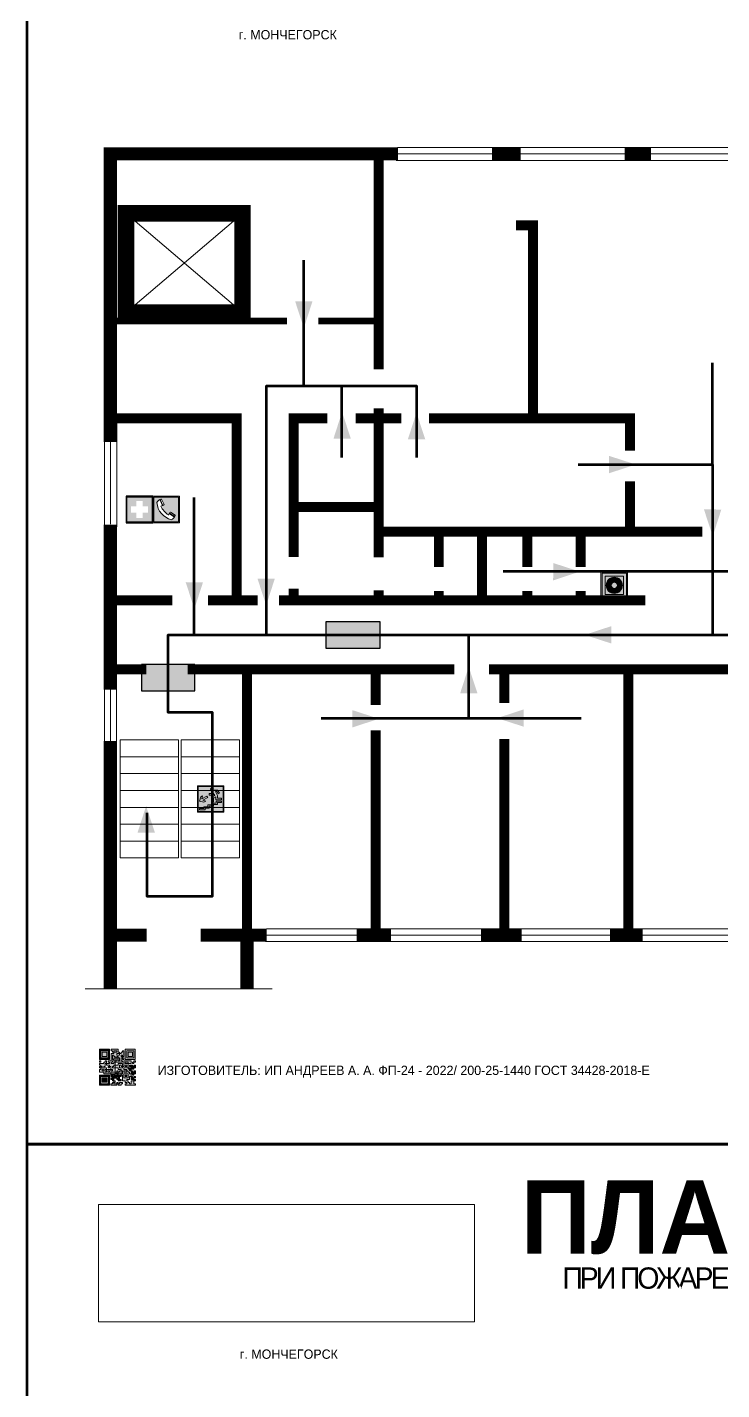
# Model space of a CAD drawing. Header units: millimetres. Extents: x 13114 to 67229, y 22859 to 38520.
# Drawn here: x 26700.2 to 26909.2, y 31216.7 to 31626.7 of the extents above; entities that cross this region are included whole.
import ezdxf

# ---------------------------------------------------------------- set-up
doc = ezdxf.new("R2010")
doc.units = ezdxf.units.MM
doc.layers.add('План_Штампы', color=7, linetype='Continuous')
doc.styles.add('обычный', font='arial.ttf')
picture_1 = doc.add_image_def('image1.jpg', size_in_pixel=(337, 105))

# ---------------------------------------------------------------- blocks, each defined once
blk = doc.blocks.new('QR')
at = {"lineweight": 0}
h = blk.add_hatch(color=256, dxfattribs=at)
h.dxf.hatch_style = 1
h.paths.add_polyline_path([(9241.16, 2687.38), (9242.01, 2687.38), (9242.01, 2687.83), (9241.59, 2687.83), (9241.59, 2688.68), (9239.45, 2688.68), (9239.45, 2688.25), (9239.86, 2688.25), (9239.86, 2687.83), (9240.29, 2687.83), (9240.29, 2688.25), (9241.16, 2688.25), (9241.16, 2687.83), (9240.29, 2687.83), (9240.29, 2687.38), (9239.45, 2687.38), (9239.45, 2685.22), (9238.57, 2685.22), (9238.57, 2684.8), (9239.02, 2684.8), (9239.02, 2684.37), (9238.13, 2684.37), (9238.13, 2683.92), (9239.02, 2683.92), (9239.02, 2683.5), (9239.44, 2683.5), (9239.44, 2682.64), (9239.87, 2682.64), (9239.87, 2682.18), (9239.44, 2682.18), (9239.44, 2682.64), (9238.13, 2682.64), (9238.13, 2681.76), (9237.71, 2681.76), (9237.71, 2682.64), (9238.13, 2682.64), (9238.13, 2683.07), (9237.27, 2683.07), (9237.27, 2683.51), (9237.71, 2683.51), (9237.71, 2684.37), (9238.13, 2684.37), (9238.13, 2685.22), (9237.71, 2685.22), (9237.71, 2684.8), (9237.28, 2684.8), (9237.28, 2684.38), (9235.98, 2684.38), (9235.98, 2683.92), (9236.4, 2683.92), (9236.4, 2683.49), (9236.84, 2683.49), (9236.84, 2683.07), (9236.4, 2683.07), (9236.4, 2682.64), (9235.98, 2682.64), (9235.98, 2681.76), (9237.29, 2681.76), (9237.29, 2681.33), (9239.43, 2681.33), (9239.43, 2681.76), (9240.74, 2681.76), (9240.74, 2683.05), (9239.87, 2683.05), (9239.87, 2683.5), (9240.29, 2683.5), (9240.29, 2683.91), (9240.74, 2683.91), (9240.74, 2684.81), (9240.29, 2684.81), (9240.29, 2684.79), (9240.29, 2684.37), (9239.45, 2684.37), (9239.45, 2684.8), (9239.87, 2684.8), (9239.87, 2685.21), (9240.74, 2685.21), (9240.74, 2686.1), (9240.29, 2686.1), (9240.29, 2685.64), (9239.86, 2685.64), (9239.86, 2686.95), (9240.29, 2686.95), (9240.29, 2686.52), (9240.74, 2686.52), (9240.74, 2686.1), (9241.16, 2686.1), (9241.16, 2686.53), (9241.59, 2686.53), (9241.59, 2686.1), (9242.02, 2686.1), (9242.02, 2685.21), (9241.59, 2685.21), (9241.59, 2686.1), (9241.16, 2686.1), (9241.16, 2685.21), (9240.74, 2685.21), (9240.74, 2684.81), (9242.89, 2684.81), (9242.89, 2685.22), (9242.47, 2685.22), (9242.47, 2686.11), (9242.89, 2686.11), (9242.89, 2686.52), (9242.46, 2686.52), (9242.46, 2686.95), (9242.89, 2686.95), (9242.89, 2686.52), (9243.32, 2686.52), (9243.32, 2688.26), (9242.9, 2688.26), (9242.9, 2687.83), (9242.47, 2687.83), (9242.47, 2687.38), (9242.01, 2687.38), (9242.01, 2686.94), (9241.16, 2686.94)])
h.paths.add_polyline_path([(9239.02, 2682.18), (9239.02, 2681.76), (9238.54, 2681.76), (9238.54, 2682.18)], flags=16)
h.paths.add_polyline_path([(9237.27, 2682.65), (9237.27, 2682.19), (9236.83, 2682.19), (9236.83, 2682.65)], flags=16)
h = blk.add_hatch(color=256, dxfattribs=at)
h.dxf.hatch_style = 1
h.paths.add_polyline_path([(9238.15, 2687.83), (9236.83, 2687.83), (9236.83, 2686.52), (9238.15, 2686.52)], flags=0)
h.paths.add_polyline_path([(9239.01, 2685.65), (9239.01, 2688.68), (9235.98, 2688.68), (9235.98, 2685.65)])
h.paths.add_polyline_path([(9236.41, 2686.1), (9236.41, 2688.26), (9238.56, 2688.26), (9238.56, 2686.1)], flags=16)
h.paths.add_polyline_path([(9236.83, 2686.52), (9236.83, 2687.83), (9238.15, 2687.83), (9238.15, 2686.52)], flags=0)
h = blk.add_hatch(color=256, dxfattribs=at)
h.dxf.hatch_style = 1
h.paths.add_polyline_path([(9243.32, 2686.11), (9242.89, 2686.11), (9242.89, 2685.64), (9243.32, 2685.64)])
h.paths.add_polyline_path([(9239.02, 2683.07), (9239.02, 2683.5), (9238.56, 2683.5), (9238.56, 2683.07)])
h.paths.add_polyline_path([(9236.4, 2684.8), (9236.4, 2685.22), (9235.98, 2685.22), (9235.98, 2684.8)])
h.paths.add_polyline_path([(9236.4, 2683.07), (9236.4, 2683.49), (9235.98, 2683.49), (9235.98, 2683.07)])
h = blk.add_hatch(color=256, dxfattribs=at)
h.dxf.hatch_style = 1
h.paths.add_polyline_path([(9238.15, 2686.52), (9238.15, 2687.83), (9236.83, 2687.83), (9236.83, 2686.52)])
h.paths.add_polyline_path([(9245.91, 2686.52), (9245.91, 2687.83), (9244.59, 2687.83), (9244.59, 2686.52)], flags=0)
h.paths.add_polyline_path([(9246.77, 2685.65), (9246.77, 2688.68), (9243.74, 2688.68), (9243.74, 2685.65)])
h.paths.add_polyline_path([(9244.17, 2686.1), (9244.17, 2688.26), (9246.32, 2688.26), (9246.32, 2686.1)], flags=16)
h.paths.add_polyline_path([(9244.59, 2686.52), (9244.59, 2687.83), (9245.91, 2687.83), (9245.91, 2686.52)], flags=0)
h = blk.add_hatch(color=256, dxfattribs=at)
h.dxf.hatch_style = 1
h.paths.add_polyline_path([(9240.75, 2681.76), (9240.75, 2681.35), (9241.17, 2681.35), (9241.17, 2681.76)])
h.paths.add_polyline_path([(9241.6, 2682.18), (9241.17, 2682.18), (9241.17, 2681.76), (9241.6, 2681.76)])
h.paths.add_polyline_path([(9242.47, 2681.34), (9242.47, 2682.19), (9242.02, 2682.19), (9242.02, 2681.76), (9241.6, 2681.76), (9241.6, 2681.34)])
h.paths.add_polyline_path([(9239.87, 2678.3), (9239.44, 2678.3), (9239.44, 2677.89), (9241.17, 2677.89), (9241.17, 2678.3), (9240.28, 2678.3), (9240.28, 2678.73), (9239.87, 2678.73)])
h.paths.add_polyline_path([(9240.75, 2678.73), (9240.75, 2679.19), (9240.28, 2679.19), (9240.28, 2678.73)])
h.paths.add_polyline_path([(9241.6, 2678.73), (9241.17, 2678.73), (9241.17, 2678.3), (9241.6, 2678.3)])
h.paths.add_polyline_path([(9242.02, 2678.3), (9241.6, 2678.3), (9241.6, 2677.89), (9242.48, 2677.89), (9242.48, 2678.31), (9242.9, 2678.31), (9242.9, 2678.73), (9242.02, 2678.73)])
h.paths.add_polyline_path([(9246.36, 2684.37), (9246.36, 2684.79), (9245.93, 2684.79), (9245.93, 2684.37)])
h.paths.add_polyline_path([(9246.78, 2685.2), (9246.36, 2685.2), (9246.36, 2684.79), (9246.78, 2684.79)])
h.paths.add_polyline_path([(9245.91, 2687.83), (9244.59, 2687.83), (9244.59, 2686.52), (9245.91, 2686.52)])
h = blk.add_hatch(color=256, dxfattribs=at)
h.dxf.hatch_style = 1
h.paths.add_polyline_path([(9243.32, 2682.64), (9243.32, 2683.07), (9244.62, 2683.07), (9244.62, 2684.37), (9243.74, 2684.37), (9243.74, 2684.8), (9244.62, 2684.8), (9244.62, 2684.37), (9245.48, 2684.37), (9245.48, 2685.22), (9243.32, 2685.22), (9243.32, 2683.5), (9242.89, 2683.5), (9242.89, 2683.06), (9242.01, 2683.06), (9242.01, 2683.91), (9242.47, 2683.91), (9242.47, 2683.5), (9242.89, 2683.5), (9242.89, 2684.38), (9241.59, 2684.38), (9241.59, 2683.91), (9240.74, 2683.91), (9240.74, 2683.05), (9241.59, 2683.05), (9241.59, 2682.64), (9242.47, 2682.64), (9242.47, 2682.19), (9242.91, 2682.19), (9242.91, 2681.34), (9242.48, 2681.34), (9242.48, 2680.91), (9242.91, 2680.91), (9242.91, 2679.17), (9243.75, 2679.17), (9243.75, 2678.73), (9244.2, 2678.73), (9244.2, 2678.3), (9243.75, 2678.3), (9243.75, 2677.88), (9246.78, 2677.88), (9246.78, 2678.3), (9246.35, 2678.3), (9246.35, 2679.19), (9245.48, 2679.19), (9245.48, 2678.31), (9245.05, 2678.31), (9245.05, 2678.73), (9244.62, 2678.73), (9244.62, 2679.19), (9244.2, 2679.19), (9244.2, 2679.61), (9245.05, 2679.61), (9245.05, 2680.46), (9245.48, 2680.46), (9245.48, 2681.34), (9245.04, 2681.34), (9245.04, 2681.76), (9244.63, 2681.76), (9244.63, 2682.19), (9244.21, 2682.19), (9244.21, 2681.76), (9243.32, 2681.76), (9243.32, 2682.19), (9244.21, 2682.19), (9244.21, 2682.64)])
h.paths.add_polyline_path([(9243.75, 2683.49), (9243.75, 2683.92), (9244.21, 2683.92), (9244.21, 2683.49)], flags=16)
h.paths.add_polyline_path([(9243.32, 2681.34), (9244.63, 2681.34), (9244.63, 2680.04), (9243.32, 2680.04)], flags=16)
h.paths.add_polyline_path([(9243.76, 2680.89), (9244.18, 2680.89), (9244.18, 2680.48), (9243.76, 2680.48)], flags=0)
h = blk.add_hatch(color=256, dxfattribs=at)
h.dxf.hatch_style = 1
h.paths.add_polyline_path([(9242.02, 2680.46), (9242.48, 2680.46), (9242.48, 2680.91), (9241.58, 2680.91), (9241.58, 2681.35), (9241.17, 2681.35), (9241.17, 2680.91), (9240.75, 2680.91), (9240.75, 2681.33), (9239.43, 2681.33), (9239.43, 2680.46), (9239.86, 2680.46), (9239.86, 2680.92), (9240.3, 2680.92), (9240.3, 2680.46), (9239.86, 2680.46), (9239.86, 2680.04), (9239.44, 2680.04), (9239.44, 2679.62), (9239.86, 2679.62), (9239.86, 2679.19), (9240.29, 2679.19), (9240.29, 2680.03), (9241.18, 2680.03), (9241.18, 2680.47), (9241.6, 2680.47), (9241.6, 2680.03), (9241.18, 2680.03), (9241.18, 2679.61), (9241.6, 2679.61), (9241.6, 2679.19), (9242.47, 2679.19), (9242.47, 2679.6), (9242.02, 2679.6)])
h = blk.add_hatch(color=256, dxfattribs=at)
h.dxf.hatch_style = 1
h.paths.add_polyline_path([(9246.36, 2683.07), (9246.78, 2683.07), (9246.78, 2683.92), (9246.36, 2683.92), (9246.36, 2683.49), (9245.92, 2683.49), (9245.92, 2683.92), (9245.06, 2683.92), (9245.06, 2683.49), (9245.48, 2683.49), (9245.48, 2683.07), (9244.62, 2683.07), (9244.62, 2682.65), (9245.05, 2682.65), (9245.05, 2682.18), (9245.48, 2682.18), (9245.48, 2682.65), (9246.36, 2682.65)])
h.paths.add_polyline_path([(9246.78, 2682.18), (9246.36, 2682.18), (9246.36, 2681.75), (9245.92, 2681.75), (9245.92, 2682.18), (9245.48, 2682.18), (9245.48, 2681.34), (9245.48, 2681.34), (9245.94, 2681.34), (9245.94, 2680.91), (9246.36, 2680.91), (9246.36, 2681.34), (9246.78, 2681.34)])
h = blk.add_hatch(color=256, dxfattribs=at)
h.dxf.hatch_style = 1
h.paths.add_polyline_path([(9235.98, 2680.9), (9235.98, 2677.86), (9239.02, 2677.86), (9239.02, 2680.9)])
h.paths.add_polyline_path([(9238.57, 2680.48), (9238.57, 2678.32), (9236.41, 2678.32), (9236.41, 2680.48)], flags=16)
h.paths.add_polyline_path([(9238.15, 2680.05), (9238.15, 2678.74), (9236.83, 2678.74), (9236.83, 2680.05)], flags=0)
h = blk.add_hatch(color=256, dxfattribs=at)
h.dxf.hatch_style = 1
h.paths.add_polyline_path([(9238.15, 2680.05), (9236.83, 2680.05), (9236.83, 2678.74), (9238.15, 2678.74)])
h = blk.add_hatch(color=256, dxfattribs=at)
h.dxf.hatch_style = 1
h.paths.add_polyline_path([(9244.18, 2680.48), (9244.18, 2680.89), (9243.76, 2680.89), (9243.76, 2680.48)])
h = blk.add_hatch(color=256, dxfattribs=at)
h.dxf.hatch_style = 1
h.paths.add_polyline_path([(9245.93, 2680.04), (9245.93, 2680.46), (9245.48, 2680.46), (9245.48, 2679.62), (9246.35, 2679.62), (9246.35, 2680.04)])
h.paths.add_polyline_path([(9246.78, 2680.04), (9246.78, 2680.46), (9246.35, 2680.46), (9246.35, 2680.04)])
h.paths.add_polyline_path([(9246.78, 2679.18), (9246.78, 2679.62), (9246.35, 2679.62), (9246.35, 2679.18)])
for points in [[(9237.71, 2685.22), (9238.13, 2685.22), (9238.13, 2684.37), (9237.71, 2684.37), (9237.71, 2683.51), (9237.27, 2683.51), (9237.27, 2683.07), (9238.13, 2683.07), (9238.13, 2682.64), (9237.71, 2682.64), (9237.71, 2681.76), (9238.13, 2681.76), (9238.13, 2682.64), (9239.44, 2682.64), (9239.44, 2683.5), (9239.02, 2683.5), (9239.02, 2683.07), (9238.56, 2683.07), (9238.56, 2683.5), (9239.02, 2683.5), (9239.02, 2683.92), (9238.13, 2683.92), (9238.13, 2684.37), (9239.02, 2684.37), (9239.02, 2684.8), (9238.57, 2684.8), (9238.57, 2685.22), (9239.45, 2685.22), (9239.45, 2687.38), (9240.29, 2687.38), (9240.29, 2687.83), (9239.86, 2687.83), (9239.86, 2688.25), (9239.45, 2688.25), (9239.45, 2688.68), (9241.59, 2688.68), (9241.59, 2687.83), (9242.01, 2687.83), (9242.01, 2687.38), (9242.47, 2687.38), (9242.47, 2687.83), (9242.9, 2687.83), (9242.9, 2688.26), (9243.32, 2688.26), (9243.32, 2686.52), (9242.89, 2686.52), (9242.89, 2686.11), (9243.32, 2686.11), (9243.32, 2685.64), (9242.89, 2685.64), (9242.89, 2686.11), (9242.47, 2686.11), (9242.47, 2685.22), (9242.89, 2685.22), (9242.89, 2684.81), (9240.74, 2684.81), (9240.74, 2683.91), (9241.59, 2683.91), (9241.59, 2684.38), (9242.89, 2684.38), (9242.89, 2683.5), (9242.47, 2683.5), (9242.47, 2683.91), (9242.01, 2683.91), (9242.01, 2683.06), (9242.89, 2683.06), (9242.89, 2683.5), (9243.32, 2683.5), (9243.32, 2685.22), (9245.48, 2685.22), (9245.48, 2684.37), (9244.62, 2684.37), (9244.62, 2683.07), (9245.48, 2683.07), (9245.48, 2683.49), (9245.06, 2683.49), (9245.06, 2683.92), (9245.92, 2683.92), (9245.92, 2683.49), (9246.36, 2683.49), (9246.36, 2683.92), (9246.78, 2683.92), (9246.78, 2683.07), (9246.36, 2683.07), (9246.36, 2682.65), (9245.48, 2682.65), (9245.48, 2682.18), (9245.92, 2682.18), (9245.92, 2681.75), (9246.36, 2681.75), (9246.36, 2682.18), (9246.78, 2682.18), (9246.78, 2681.34), (9246.36, 2681.34), (9246.36, 2680.91), (9245.94, 2680.91), (9245.94, 2681.34), (9245.48, 2681.34), (9245.48, 2680.46), (9245.93, 2680.46), (9245.93, 2680.04), (9246.35, 2680.04), (9246.35, 2680.46), (9246.78, 2680.46), (9246.78, 2680.04), (9246.78, 2680.04), (9246.35, 2680.04), (9246.35, 2679.62), (9246.78, 2679.62), (9246.78, 2679.18), (9246.35, 2679.18), (9246.35, 2678.3), (9246.78, 2678.3), (9246.78, 2677.88), (9243.75, 2677.88), (9243.75, 2678.3), (9244.2, 2678.3), (9244.2, 2678.73), (9243.75, 2678.73), (9243.75, 2679.17), (9242.91, 2679.17), (9242.91, 2680.91), (9242.48, 2680.91), (9242.48, 2680.46), (9242.02, 2680.46), (9242.02, 2679.6), (9242.47, 2679.6), (9242.47, 2679.19), (9241.6, 2679.19), (9241.6, 2679.61), (9241.18, 2679.61), (9241.18, 2680.03), (9240.29, 2680.03), (9240.29, 2679.19), (9240.75, 2679.19), (9240.75, 2678.73), (9240.28, 2678.73), (9240.28, 2678.3), (9241.17, 2678.3), (9241.17, 2678.73), (9241.6, 2678.73), (9241.6, 2678.3), (9242.02, 2678.3), (9242.02, 2678.73), (9242.9, 2678.73), (9242.9, 2678.31), (9242.48, 2678.31), (9242.48, 2677.89), (9241.6, 2677.89), (9241.6, 2678.3), (9241.17, 2678.3), (9241.17, 2677.89), (9239.44, 2677.89), (9239.44, 2678.3), (9239.87, 2678.3), (9239.87, 2678.73), (9240.28, 2678.73), (9240.28, 2679.19), (9240.29, 2679.19), (9239.86, 2679.19), (9239.86, 2679.62), (9239.44, 2679.62), (9239.44, 2680.04), (9239.86, 2680.04), (9239.86, 2680.46), (9239.43, 2680.46), (9239.43, 2681.33), (9237.29, 2681.33), (9237.29, 2681.76), (9235.98, 2681.76), (9235.98, 2682.64), (9236.4, 2682.64), (9236.4, 2683.07), (9235.98, 2683.07), (9235.98, 2683.49), (9236.4, 2683.49), (9236.4, 2683.92), (9235.98, 2683.92), (9235.98, 2684.38), (9237.28, 2684.38), (9237.28, 2684.8), (9237.71, 2684.8), (9237.71, 2685.22), (9237.92, 2685.22)], [(9240.74, 2685.21), (9239.87, 2685.21), (9239.87, 2684.8), (9239.45, 2684.8), (9239.45, 2684.37), (9240.29, 2684.37), (9240.29, 2684.79), (9240.29, 2684.81), (9240.74, 2684.81), (9240.74, 2685.21), (9239.87, 2685.21)], [(9240.74, 2686.1), (9240.74, 2686.52), (9240.29, 2686.52), (9240.29, 2686.95), (9239.86, 2686.95), (9239.86, 2685.64), (9240.29, 2685.64), (9240.29, 2686.1), (9240.74, 2686.1), (9240.74, 2686.52)], [(9240.74, 2683.05), (9240.74, 2681.76), (9239.43, 2681.76), (9239.43, 2681.33), (9240.75, 2681.33), (9240.75, 2681.35), (9240.75, 2680.91), (9241.17, 2680.91), (9241.17, 2681.35), (9241.58, 2681.35), (9241.58, 2680.91), (9242.48, 2680.91), (9242.48, 2681.34), (9242.91, 2681.34), (9242.91, 2682.19), (9242.47, 2682.19), (9242.47, 2682.64), (9241.59, 2682.64), (9241.59, 2683.05), (9240.74, 2683.05)], [(9240.74, 2683.91), (9240.29, 2683.91), (9240.29, 2683.5), (9239.87, 2683.5), (9239.87, 2683.05), (9240.74, 2683.05), (9240.74, 2683.91)], [(9241.6, 2681.76), (9242.02, 2681.76), (9242.02, 2682.19), (9242.47, 2682.19), (9242.47, 2681.34), (9241.6, 2681.34), (9241.6, 2681.76)], [(9244.62, 2683.07), (9243.32, 2683.07), (9243.32, 2682.64), (9244.21, 2682.64), (9244.21, 2682.19), (9243.32, 2682.19), (9243.32, 2681.76), (9244.21, 2681.76), (9244.21, 2682.19), (9244.63, 2682.19), (9244.63, 2681.76), (9245.04, 2681.76), (9245.04, 2681.34), (9245.48, 2681.34)], [(9244.62, 2684.37), (9244.62, 2684.8), (9243.74, 2684.8), (9243.74, 2684.37), (9244.62, 2684.37)], [(9245.48, 2682.18), (9245.05, 2682.18), (9245.05, 2682.65), (9244.62, 2682.65), (9244.62, 2683.07)], [(9245.48, 2682.18), (9245.48, 2681.34)], [(9239.86, 2680.46), (9239.86, 2680.92), (9240.3, 2680.92), (9240.3, 2680.46), (9239.86, 2680.46)], [(9245.48, 2680.46), (9245.05, 2680.46), (9245.05, 2679.61), (9244.2, 2679.61), (9244.2, 2679.19), (9244.62, 2679.19), (9244.62, 2678.73), (9245.05, 2678.73), (9245.05, 2678.31), (9245.48, 2678.31), (9245.48, 2679.19), (9246.35, 2679.19), (9246.35, 2679.07)], [(9246.35, 2679.62), (9245.48, 2679.62), (9245.48, 2680.46)], [(9245.48, 2680.46), (9245.48, 2679.62), (9246.35, 2679.62), (9246.35, 2680.04), (9245.93, 2680.04), (9245.93, 2680.46), (9245.48, 2680.46), (9245.48, 2679.62)], [(9246.35, 2679.62), (9246.35, 2679.18)]]:
    blk.add_lwpolyline(points, dxfattribs=at)
for points in [[(9235.98, 2685.65), (9239.01, 2685.65), (9239.01, 2688.68), (9235.98, 2688.68)], [(9235.98, 2684.8), (9236.4, 2684.8), (9236.4, 2685.22), (9235.98, 2685.22)], [(9236.41, 2688.26), (9238.56, 2688.26), (9238.56, 2686.1), (9236.41, 2686.1)], [(9236.83, 2687.83), (9238.15, 2687.83), (9238.15, 2686.52), (9236.83, 2686.52)], [(9240.29, 2687.83), (9241.16, 2687.83), (9241.16, 2688.25), (9240.29, 2688.25)], [(9240.29, 2688.25), (9241.16, 2688.25), (9241.16, 2687.83), (9240.29, 2687.83)], [(9241.16, 2686.1), (9240.74, 2686.1), (9240.74, 2685.21), (9241.16, 2685.21)], [(9242.01, 2687.38), (9241.16, 2687.38), (9241.16, 2686.94), (9242.01, 2686.94)], [(9241.16, 2687.38), (9242.01, 2687.38), (9242.01, 2686.94), (9241.16, 2686.94)], [(9241.16, 2686.53), (9241.59, 2686.53), (9241.59, 2686.1), (9241.16, 2686.1)], [(9241.59, 2686.1), (9242.02, 2686.1), (9242.02, 2685.21), (9241.59, 2685.21)], [(9242.89, 2686.52), (9242.46, 2686.52), (9242.46, 2686.95), (9242.89, 2686.95)], [(9243.74, 2685.65), (9246.77, 2685.65), (9246.77, 2688.68), (9243.74, 2688.68)], [(9244.17, 2688.26), (9246.32, 2688.26), (9246.32, 2686.1), (9244.17, 2686.1)], [(9244.59, 2687.83), (9245.91, 2687.83), (9245.91, 2686.52), (9244.59, 2686.52)], [(9246.36, 2685.2), (9246.78, 2685.2), (9246.78, 2684.79), (9246.36, 2684.79)], [(9236.4, 2683.07), (9236.84, 2683.07), (9236.84, 2683.49), (9236.4, 2683.49)], [(9236.83, 2682.19), (9237.27, 2682.19), (9237.27, 2682.65), (9236.83, 2682.65)], [(9238.54, 2682.18), (9239.02, 2682.18), (9239.02, 2681.76), (9238.54, 2681.76)], [(9239.44, 2682.64), (9239.87, 2682.64), (9239.87, 2682.18), (9239.44, 2682.18)], [(9240.75, 2681.76), (9241.17, 2681.76), (9241.17, 2681.35), (9240.75, 2681.35)], [(9241.17, 2682.18), (9241.6, 2682.18), (9241.6, 2681.76), (9241.17, 2681.76)], [(9243.32, 2680.04), (9244.63, 2680.04), (9244.63, 2681.34), (9243.32, 2681.34)], [(9243.75, 2683.92), (9244.21, 2683.92), (9244.21, 2683.49), (9243.75, 2683.49)], [(9245.93, 2684.79), (9246.36, 2684.79), (9246.36, 2684.37), (9245.93, 2684.37)], [(9235.98, 2677.86), (9239.02, 2677.86), (9239.02, 2680.9), (9235.98, 2680.9)], [(9236.41, 2680.48), (9238.57, 2680.48), (9238.57, 2678.32), (9236.41, 2678.32)], [(9236.83, 2680.05), (9238.15, 2680.05), (9238.15, 2678.74), (9236.83, 2678.74)], [(9241.18, 2680.03), (9241.6, 2680.03), (9241.6, 2680.47), (9241.18, 2680.47)], [(9243.76, 2680.89), (9244.18, 2680.89), (9244.18, 2680.48), (9243.76, 2680.48)]]:
    blk.add_lwpolyline(points, close=True, dxfattribs=at)
blk = doc.blocks.new('A$C7B4425F7')
at = {"true_color": 0xffffff}
blk.add_hatch(color=7, dxfattribs=at).paths.add_polyline_path([(0, 0), (-16, 0), (-16, -8), (0, -8)])
h = blk.add_hatch(color=126)
h.paths.add_polyline_path([(-0.2, -0.2), (-15.8, -0.2), (-15.8, -7.8), (-0.2, -7.8)])
h.paths.add_polyline_path([(-11.76, -2.03), (-11.76, -3.66), (-11.17, -3.66, -0.568275), (-11.17, -6.18), (-12.58, -6.18), (-12.58, -2.03)], flags=16)
h.paths.add_polyline_path([(-13.33, -4.12, -0.495768), (-13.59, -6.18), (-15.03, -6.18), (-15.03, -2.03), (-13.59, -2.03, -0.487973)], flags=16)
h.paths.add_polyline_path([(-10.25, -2.03), (-9.48, -2.03), (-9.48, -6.18), (-10.25, -6.18)], flags=16)
h.paths.add_polyline_path([(-13.84, -3.69), (-14.24, -3.69), (-14.24, -3.03), (-13.9, -3.03, -0.692621)], flags=0)
h.paths.add_polyline_path([(-9.15, -2.03), (-8.4, -2.03), (-8.04, -3.07), (-7.68, -2.03), (-6.93, -2.03), (-7.64, -4.1), (-6.93, -6.18), (-7.68, -6.18), (-8.04, -5.14), (-8.4, -6.18), (-9.15, -6.18), (-8.44, -4.1)], flags=16)
h.paths.add_polyline_path([(-11.76, -4.46), (-11.42, -4.46, -0.692621), (-11.36, -5.12), (-11.76, -5.12)], flags=0)
h.paths.add_polyline_path([(-13.9, -5.2), (-14.24, -5.2), (-14.24, -4.55), (-13.84, -4.55, -0.708038)], flags=0)
edge = h.paths.add_edge_path(flags=16)
edge.add_ellipse((-5.51, -4.08), major_axis=(0, 2.05), ratio=0.586184, start_angle=0, end_angle=360)
edge = h.paths.add_edge_path(flags=0)
edge.add_ellipse((-5.51, -4.08), major_axis=(0, 1.14), ratio=0.454828, start_angle=0, end_angle=360)
h.paths.add_polyline_path([(-4.13, -4.96, 0.377264), (-3.48, -4.52, 0.0555), (-3.16, -2.03), (-1.66, -2.03), (-1.66, -4.96), (-0.96, -4.96), (-0.96, -7.01), (-1.75, -7.01), (-1.75, -6.18), (-3.3, -6.18), (-3.3, -7.02), (-4.13, -7.02)], flags=16)
h.paths.add_polyline_path([(-2.73, -2.91), (-2.28, -2.91), (-2.28, -4.96), (-3.05, -4.96, 0.079136)], flags=0)
at = {"color": 126}
blk.add_lwpolyline([(-16, -8), (0, -8), (0, 0), (-16, 0)], close=True, dxfattribs=at)
blk = doc.blocks.new('вниз 3')
at = {"lineweight": 0, "true_color": 0xffffff}
h = blk.add_hatch(color=7, dxfattribs=at)
h.dxf.hatch_style = 1
h.paths.add_polyline_path([(40997.5, -4475.69), (40997.25, -4475.28), (40995.76, -4476.15), (40995.97, -4475.23), (40995.39, -4475.56), (40995.05, -4476.83), (40996.33, -4477.17), (40996.91, -4476.83), (40996, -4476.55)], flags=0)
h.paths.add_polyline_path([(40999.81, -4473.95), (41000.22, -4473.95), (41000.64, -4474.67), (41001.03, -4474.43), (41000.46, -4473.49), (41000.42, -4473.49), (40999.43, -4473.49), (40998.68, -4473.92), (40998.68, -4474.57), (40997.88, -4474.57), (40997.88, -4475), (40999.14, -4475), (40999.14, -4474.43), (40999.14, -4474.38), (40999.59, -4475.15), (40998.72, -4475.67), (40998.72, -4477.06), (40999.24, -4477.06), (40999.24, -4475.96), (40999.95, -4475.56), (40999.95, -4476.43), (41001.61, -4476.43), (41001.61, -4475.88), (41000.47, -4475.88), (41000.47, -4475.12)], flags=0)
h.paths.add_polyline_path([(40999.2, -4473.24, 1), (40998.35, -4473.24, 1)], flags=0)
h.paths.add_polyline_path([(41000.46, -4477.26), (41001.69, -4477.26), (41001.69, -4476.84), (41000.03, -4476.84), (41000.03, -4477.39), (40998.78, -4477.39), (40998.78, -4477.95), (40997.53, -4477.95), (40997.53, -4478.5), (40996.29, -4478.5), (40996.29, -4479.06), (40995.05, -4479.06), (40995.05, -4479.48), (40995.29, -4479.48), (40996.72, -4479.48), (40996.72, -4478.92), (40997.97, -4478.92), (40997.97, -4478.36), (40999.2, -4478.36), (40999.2, -4477.81), (41000.46, -4477.81)], flags=0)
h.paths.add_polyline_path([(41002.37, -4472.17), (40994.37, -4472.17), (40994.37, -4480.17), (41002.37, -4480.17)])
h.paths.add_polyline_path([(41002.16, -4479.96), (40994.57, -4479.96), (40994.57, -4472.37), (41002.16, -4472.37)], flags=16)
h.paths.add_polyline_path([(41001.61, -4475.88), (41001.61, -4476.43), (40999.95, -4476.43), (40999.95, -4475.56), (40999.24, -4475.96), (40999.24, -4477.06), (40998.72, -4477.06), (40998.72, -4475.67), (40999.59, -4475.15), (40999.14, -4474.38), (40999.14, -4474.43), (40999.14, -4475), (40997.88, -4475), (40997.88, -4474.57), (40998.68, -4474.57), (40998.68, -4473.92), (40999.43, -4473.49), (41000.42, -4473.49), (41000.46, -4473.49), (41001.03, -4474.43), (41000.64, -4474.67), (41000.22, -4473.95), (40999.81, -4473.95), (41000.47, -4475.12), (41000.47, -4475.88)], flags=0)
h.paths.add_polyline_path([(41001.69, -4476.84), (41001.69, -4477.26), (41000.46, -4477.26), (41000.46, -4477.81), (40999.2, -4477.81), (40999.2, -4478.36), (40997.97, -4478.36), (40997.97, -4478.92), (40996.72, -4478.92), (40996.72, -4479.48), (40995.05, -4479.48), (40995.05, -4479.06), (40996.29, -4479.06), (40996.29, -4478.5), (40997.53, -4478.5), (40997.53, -4477.95), (40998.78, -4477.95), (40998.78, -4477.39), (41000.03, -4477.39), (41000.03, -4476.84)], flags=0)
h.paths.add_polyline_path([(40998.35, -4473.24, -1), (40999.2, -4473.24, -1)], flags=0)
h.paths.add_polyline_path([(40997.5, -4475.69), (40996, -4476.55), (40996.91, -4476.83), (40996.33, -4477.17), (40995.05, -4476.83), (40995.39, -4475.56), (40995.97, -4475.23), (40995.76, -4476.15), (40997.25, -4475.28)], flags=0)
at = {"lineweight": 0}
h = blk.add_hatch(color=126, dxfattribs=at)
h.dxf.hatch_style = 1
h.paths.add_polyline_path([(41002.16, -4472.37), (40994.57, -4472.37), (40994.57, -4479.96), (41002.16, -4479.96)])
h.paths.add_polyline_path([(40995.97, -4475.23), (40995.76, -4476.15), (40997.25, -4475.28), (40997.5, -4475.69), (40996, -4476.55), (40996.91, -4476.83), (40996.33, -4477.17), (40995.05, -4476.83), (40995.39, -4475.56)], flags=16)
h.paths.add_polyline_path([(40997.88, -4474.57), (40998.68, -4474.57), (40998.68, -4473.92), (40999.43, -4473.49), (41000.42, -4473.49), (41000.46, -4473.49), (41001.03, -4474.43), (41000.64, -4474.67), (41000.22, -4473.95), (40999.81, -4473.95), (41000.47, -4475.12), (41000.47, -4475.88), (41001.61, -4475.88), (41001.61, -4476.43), (40999.95, -4476.43), (40999.95, -4475.56), (40999.24, -4475.96), (40999.24, -4477.06), (40998.72, -4477.06), (40998.72, -4475.67), (40999.59, -4475.15), (40999.14, -4474.38), (40999.14, -4474.43), (40999.14, -4475), (40997.88, -4475)], flags=16)
h.paths.add_polyline_path([(40998.35, -4473.24, -1), (40999.2, -4473.24, -1)], flags=16)
h.paths.add_polyline_path([(40997.53, -4477.95), (40998.78, -4477.95), (40998.78, -4477.39), (41000.03, -4477.39), (41000.03, -4476.84), (41001.69, -4476.84), (41001.69, -4477.26), (41000.46, -4477.26), (41000.46, -4477.81), (40999.2, -4477.81), (40999.2, -4478.36), (40997.97, -4478.36), (40997.97, -4478.92), (40996.72, -4478.92), (40996.72, -4479.48), (40995.05, -4479.48), (40995.05, -4479.06), (40996.29, -4479.06), (40996.29, -4478.5), (40997.53, -4478.5)], flags=16)
at = {"lineweight": 0, "true_color": 0xffffff}
h = blk.add_hatch(color=7, dxfattribs=at)
h.dxf.hatch_style = 1
h.paths.add_polyline_path([(40999.2, -4473.24, 1), (40998.35, -4473.24, 1)])
h.paths.add_polyline_path([(40999.81, -4473.95), (41000.22, -4473.95), (41000.64, -4474.67), (41001.03, -4474.43), (41000.46, -4473.49), (41000.42, -4473.49), (40999.43, -4473.49), (40998.68, -4473.92), (40998.68, -4474.57), (40997.88, -4474.57), (40997.88, -4475), (40999.14, -4475), (40999.14, -4474.43), (40999.14, -4474.38), (40999.59, -4475.15), (40998.72, -4475.67), (40998.72, -4477.06), (40999.24, -4477.06), (40999.24, -4475.96), (40999.95, -4475.56), (40999.95, -4476.43), (41001.61, -4476.43), (41001.61, -4475.88), (41000.47, -4475.88), (41000.47, -4475.12)])
h.paths.add_polyline_path([(40999.2, -4477.81), (41000.46, -4477.81), (41000.46, -4477.26), (41001.69, -4477.26), (41001.69, -4476.84), (41000.03, -4476.84), (41000.03, -4477.39), (40998.78, -4477.39), (40998.78, -4477.95), (40997.53, -4477.95), (40997.53, -4478.5), (40996.29, -4478.5), (40996.29, -4479.06), (40995.05, -4479.06), (40995.05, -4479.48), (40995.29, -4479.48), (40996.72, -4479.48), (40996.72, -4478.92), (40997.97, -4478.92), (40997.97, -4478.36), (40999.2, -4478.36)])
h.paths.add_polyline_path([(40997.5, -4475.69), (40997.25, -4475.28), (40995.76, -4476.15), (40995.97, -4475.23), (40995.39, -4475.56), (40995.05, -4476.83), (40996.33, -4477.17), (40996.91, -4476.83), (40996, -4476.55)])
at = {"color": 126, "lineweight": 0}
for points in [[(40994.37, -4472.17), (41002.37, -4472.17), (41002.37, -4480.17), (40994.37, -4480.17)], [(40994.57, -4472.37), (41002.16, -4472.37), (41002.16, -4479.96), (40994.57, -4479.96)]]:
    blk.add_lwpolyline(points, close=True, dxfattribs=at)
for points in [[(40995.05, -4476.83), (40995.39, -4475.56), (40995.97, -4475.23), (40995.76, -4476.15), (40997.25, -4475.28), (40997.5, -4475.69), (40996, -4476.55), (40996.91, -4476.83), (40996.33, -4477.17), (40995.05, -4476.83)], [(40999.14, -4474.43), (40999.14, -4475), (40997.88, -4475), (40997.88, -4474.57), (40998.68, -4474.57), (40998.68, -4473.92), (40999.43, -4473.49), (41000.42, -4473.49), (41000.46, -4473.49), (41001.03, -4474.43), (41000.64, -4474.67), (41000.22, -4473.95), (40999.81, -4473.95), (41000.47, -4475.12), (41000.47, -4475.88), (41001.61, -4475.88), (41001.61, -4476.43), (40999.95, -4476.43), (40999.95, -4475.56), (40999.24, -4475.96), (40999.24, -4477.06), (40998.72, -4477.06), (40998.72, -4475.67), (40999.59, -4475.15), (40999.14, -4474.38), (40999.14, -4474.43)], [(40995.29, -4479.48), (40995.05, -4479.48), (40995.05, -4479.06), (40996.29, -4479.06), (40996.29, -4478.5), (40997.53, -4478.5), (40997.53, -4477.95), (40998.78, -4477.95), (40998.78, -4477.39), (41000.03, -4477.39), (41000.03, -4476.84), (41001.69, -4476.84), (41001.69, -4477.26), (41000.46, -4477.26), (41000.46, -4477.81), (40999.2, -4477.81), (40999.2, -4478.36), (40997.97, -4478.36), (40997.97, -4478.92), (40996.72, -4478.92), (40996.72, -4479.48), (40995.05, -4479.48)]]:
    blk.add_lwpolyline(points, dxfattribs=at)
blk.add_circle((40998.77, -4473.24), 0.426, dxfattribs=at)
blk = doc.blocks.new('A$C32E8229D')
at = {"true_color": 0xffffff}
blk.add_hatch(color=7, dxfattribs=at).paths.add_polyline_path([(0, 0), (0, -8), (16, -8), (16, 0)])
h = blk.add_hatch(color=126)
h.paths.add_polyline_path([(0.2, -0.2), (15.8, -0.2), (15.8, -7.8), (0.2, -7.8)])
h.paths.add_polyline_path([(13.49, -2.05), (12.08, -2.05), (11.37, -2.63, 0.162397), (11.29, -2.84), (11.29, -3.63), (10.35, -3.63), (10.35, -4.05), (11.68, -4.05), (11.68, -3.48), (12.26, -4.28), (11.29, -5.1), (11.29, -6.78), (11.85, -6.78), (11.85, -5.44), (12.8, -4.64), (12.8, -5.94), (14.46, -5.94), (14.46, -5.39), (13.45, -5.39), (13.45, -3.97), (12.46, -2.59), (13.15, -2.59), (13.69, -3.34), (14.18, -3)], flags=16)
h.paths.add_polyline_path([(10.74, -1.82, 1), (11.8, -1.82, 1)], flags=16)
h.paths.add_polyline_path([(9.39, -3.59), (5.99, -3.59), (6.56, -3.03), (5.91, -3.03), (5.1, -3.83), (5.91, -4.64), (6.56, -4.64), (5.99, -4.09), (9.39, -4.09)], flags=16)
h.paths.add_polyline_path([(4.29, -1.08), (1.72, -1.08), (1.72, -6.6), (4.29, -6.6)], flags=16)
at = {"color": 126}
blk.add_lwpolyline([(16, -8), (0, -8), (0, 0), (16, 0)], close=True, dxfattribs=at)
blk = doc.blocks.new('A$C18900ED3')
h = blk.add_hatch(color=126)
h.paths.add_polyline_path([(-0.18, -0.18), (-7.02, -0.18), (-7.02, -7.02), (-0.18, -7.02)])
h.paths.add_polyline_path([(-5.89, -4.46), (-5.89, -2.77), (-4.46, -2.77), (-4.46, -1.31), (-2.77, -1.31), (-2.77, -2.77), (-1.33, -2.77), (-1.33, -4.46), (-2.77, -4.46), (-2.77, -5.89), (-4.46, -5.89), (-4.46, -4.46)], flags=16)
at = {"color": 126}
for p, q in [((-7.2, 0), (-7.2, -7.2)), ((0, 0), (-7.2, 0)), ((0, -7.2), (0, 0)), ((-7.02, -7.02), (-7.02, -0.18)), ((-7.02, -0.18), (-0.18, -0.18)), ((-0.18, -0.18), (-0.18, -7.02)), ((-7.2, -7.2), (0, -7.2)), ((-0.18, -7.02), (-7.02, -7.02))]:
    blk.add_line(p, q, dxfattribs=at)
blk = doc.blocks.new('A$C456E1F9C')
at = {"lineweight": 5}
h = blk.add_hatch(color=242, dxfattribs=at)
h.paths.add_polyline_path([(0.51, -1.47), (0.51, -13.26), (12.29, -13.26), (12.29, -1.47)])
h.paths.add_polyline_path([(5.42, -4.95, -0.254479), (4.78, -5.4), (3.52, -2.53, -0.209735), (4.23, -2.4)], flags=16)
h.paths.add_polyline_path([(8.53, -8.6), (10.87, -10.17), (10.54, -10.76), (8.03, -9.13, -0.192251)], flags=16)
h.paths.add_polyline_path([(4.61, -5.49, 0.005518), (3.87, -5.72, 0.128647), (7.49, -10.01, 0.00809), (7.83, -9.33), (10.47, -10.97, -0.16736), (8.99, -12.25, -0.327862), (1.95, -3.95, -0.166952), (3.36, -2.62)], flags=16)
at = {"color": 242, "lineweight": 5}
for p, q in [((0, -13.77), (0, -0.97)), ((12.8, -0.97), (0, -0.97)), ((4.61, -5.49), (3.36, -2.62)), ((3.52, -2.53), (4.78, -5.4)), ((4.23, -2.4), (5.42, -4.95)), ((12.8, -13.77), (12.8, -0.97)), ((7.83, -9.33), (10.47, -10.97)), ((8.03, -9.13), (10.54, -10.76)), ((10.81, -10.12), (8.53, -8.6)), ((10.54, -10.76), (10.8, -10.3)), ((10.8, -10.3), (10.81, -10.12)), ((0, -13.77), (12.8, -13.77))]:
    blk.add_line(p, q, dxfattribs=at)
blk.add_lwpolyline([(0.51, -1.47), (12.29, -1.47), (12.29, -13.26), (0.51, -13.26)], close=True, dxfattribs=at)
for centre, radius, start, end in [((4.59, -5.34), 2.99, 114.28453, 152.19739), ((11.12, -3.31), 9.19, 183.99153, 256.60086), ((4.02, -3.27), 0.891, 76.32839, 123.70924), ((14.98, -39.1), 35.17, 107.14873, 108.41345), ((13.86, -0.94), 11.08, 205.55365, 234.87622), ((4.68, -4.59), 0.824, 276.9621, 334.07228), ((-13.31, 0.8), 23.44, 332.54871, 334.40268), ((8.94, -9.5), 0.989, 114.40924, 157.93883), ((7.87, -9.46), 3, 291.92908, 329.9329)]:
    blk.add_arc(centre, radius, start, end, dxfattribs=at)
blk = doc.blocks.new('A$C54414219')
at = {"true_color": 0xffffff}
h = blk.add_hatch(color=7, dxfattribs=at)
h.paths.add_polyline_path([(2.39, -9.45), (2.39, -18.3), (11.23, -18.3), (11.23, -9.45)], flags=0)
h.paths.add_polyline_path([(10.71, -13.87, -1), (2.92, -13.87, -1)], flags=0)
h.paths.add_polyline_path([(8.3, -13.87, -1), (5.33, -13.87, -1)], flags=0)
h.paths.add_polyline_path([(0.41, -7.47), (0.41, -20.27), (13.21, -20.27), (13.21, -7.47)])
h.paths.add_polyline_path([(0.92, -19.77), (12.71, -19.77), (12.71, -7.98), (0.92, -7.98)], flags=16)
h.paths.add_polyline_path([(11.23, -9.45), (11.23, -18.3), (2.39, -18.3), (2.39, -9.45)], flags=0)
at = {"lineweight": 5}
h = blk.add_hatch(color=242, dxfattribs=at)
h.paths.add_polyline_path([(12.71, -7.98), (0.92, -7.98), (0.92, -19.77), (12.71, -19.77)])
h.paths.add_polyline_path([(11.23, -18.3), (2.39, -18.3), (2.39, -9.45), (11.23, -9.45)], flags=16)
h.paths.add_polyline_path([(10.71, -13.87, -1), (2.92, -13.87, -1)], flags=0)
h.paths.add_polyline_path([(8.3, -13.87, -1), (5.33, -13.87, -1)], flags=0)
at = {"true_color": 0xffffff}
h = blk.add_hatch(color=7, dxfattribs=at)
h.paths.add_polyline_path([(2.39, -9.45), (2.39, -18.3), (11.23, -18.3), (11.23, -9.45)])
h.paths.add_polyline_path([(10.71, -13.87, -1), (2.92, -13.87, -1)], flags=16)
h.paths.add_polyline_path([(8.3, -13.87, -1), (5.33, -13.87, -1)], flags=0)
at = {"lineweight": 5}
h = blk.add_hatch(color=242, dxfattribs=at)
h.paths.add_polyline_path([(2.92, -13.87, 1), (10.71, -13.87, 1)])
h.paths.add_polyline_path([(8.3, -13.87, -1), (5.33, -13.87, -1)], flags=16)
at = {"color": 242, "lineweight": 5}
for p, q in [((0.41, -20.27), (0.41, -7.47)), ((0.41, -7.47), (13.21, -7.47)), ((0.41, -7.47), (13.21, -7.47)), ((13.21, -20.27), (13.21, -7.47)), ((0.41, -20.27), (13.21, -20.27))]:
    blk.add_line(p, q, dxfattribs=at)
for points in [[(0.92, -7.98), (12.71, -7.98), (12.71, -19.77), (0.92, -19.77)], [(2.39, -9.45), (11.23, -9.45), (11.23, -18.3), (2.39, -18.3)]]:
    blk.add_lwpolyline(points, close=True, dxfattribs=at)
for radius in [3.89, 1.49]:
    blk.add_circle((6.81, -13.87), radius, dxfattribs=at)

msp = doc.modelspace()

# ---------------------------------------------------------------- linework, layer by layer
at = {"color": 1, "lineweight": 100}
for points in [[(26700.23, 31685.65), (27300.23, 31685.65), (27300.23, 31290.65), (26700.23, 31290.65)], [(26700.23, 31290.65), (27300.23, 31290.65), (27300.23, 30895.65), (26700.23, 30895.65)]]:
    msp.add_lwpolyline(points, close=True, dxfattribs=at)
at = {"lineweight": 100}
for points, const_width in [([(26725.26, 31501.88), (26725.26, 31588.58), (26811.82, 31588.58)], 4), ([(26840.08, 31588.58), (26848.75, 31588.58)], 4), ([(26880.03, 31588.58), (26887.94, 31588.58)], 4), ([(26726.06, 31538.32), (26778.42, 31538.32)], 2), ([(26787.86, 31538.32), (26805.97, 31538.32)], 2), ([(26725.26, 31427.39), (26725.26, 31477.05)], 4), ([(26736.14, 31353.5), (26725.26, 31353.5), (26725.26, 31411.97)], 4), ([(26752.4, 31353.5), (26772.3, 31353.5)], 4), ([(26799.38, 31353.5), (26809.68, 31353.5)], 4), ([(26836.76, 31353.5), (26848.99, 31353.5)], 4), ([(26875.59, 31353.5), (26885.41, 31353.5)], 4)]:
    msp.add_lwpolyline(points, dxfattribs=dict(at, const_width=const_width))
at = {"lineweight": 0}
for points in [[(26811.63, 31590.51), (27103.82, 31590.51)], [(26811.25, 31586.6), (27103.44, 31586.6)], [(26811.82, 31588.58), (27104.02, 31588.58)], [(26729.96, 31570.67), (26765.01, 31540.81)], [(26729.96, 31540.81), (26765.01, 31570.67)], [(26723.51, 31476.17), (26723.51, 31510.63)], [(26725.31, 31477.13), (26725.31, 31510)], [(26727.15, 31476.35), (26727.15, 31509.53)], [(26723.46, 31411.01), (26723.46, 31432.28)], [(26725.26, 31411.97), (26725.26, 31433.24)], [(26727.1, 31411.19), (26727.1, 31432.47)], [(26772.19, 31355.37), (27108.16, 31355.37)], [(26772.3, 31353.5), (27108.27, 31353.5)], [(26771.92, 31351.55), (27107.9, 31351.55)], [(26717.64, 31337.32), (26773.91, 31337.32)]]:
    msp.add_lwpolyline(points, dxfattribs=at)
for points, const_width in [([(26805.96, 31523.78), (26805.96, 31588.06)], 3), ([(26852.46, 31508.98), (26852.46, 31567.08), (26847.35, 31567.08)], 3), ([(26881.59, 31490), (26881.59, 31474.89), (26903.44, 31474.89), (26805.96, 31474.89), (26805.96, 31467.16), (26805.96, 31512.01)], 3), ([(26763.22, 31454.28), (26763.22, 31509.01), (26724.01, 31509.01)], 3), ([(26780.4, 31467.33), (26780.4, 31508.98), (26790.5, 31508.98)], 3), ([(26799.07, 31508.98), (26812.85, 31508.98)], 3), ([(26821.09, 31508.98), (26881.59, 31508.98), (26881.59, 31499.24)], 3), ([(26780.4, 31482.28), (26805.96, 31482.28)], 3), ([(26824.09, 31474.89), (26824.09, 31464.27)], 3), ([(26837.1, 31454.28), (26837.1, 31474.89)], 3), ([(26850.77, 31474.89), (26850.77, 31464.27)], 3), ([(26866.81, 31474.89), (26866.81, 31464.27)], 3), ([(26780.4, 31454.28), (26780.4, 31457.75)], 3), ([(26805.96, 31454.28), (26805.96, 31457.25)], 3), ([(26725.31, 31454.28), (26743.92, 31454.28)], 3), ([(26754.59, 31454.28), (26769.58, 31454.28)], 3), ([(26775.98, 31454.28), (26886.26, 31454.28)], 3), ([(26824.09, 31454.28), (26824.09, 31457.02)], 3), ([(26850.77, 31454.28), (26850.77, 31457.02)], 3), ([(26866.81, 31454.28), (26866.81, 31457.02)], 3), ([(26725.88, 31433.49), (26736.11, 31433.49)], 3), ([(26748.51, 31433.49), (26828.8, 31433.49)], 3), ([(26766.36, 31433.49), (26766.36, 31353.5)], 3), ([(26805.05, 31433.49), (26805.05, 31422.78)], 3), ([(26839.24, 31433.49), (26972.03, 31433.49)], 3), ([(26843.85, 31433.49), (26843.85, 31423.31)], 3), ([(26881.08, 31433.49), (26881.08, 31353.5)], 3), ([(26805.05, 31415.13), (26805.05, 31353.5)], 3), ([(26843.85, 31412.5), (26843.85, 31353.5)], 3), ([(26725.26, 31353.5), (26725.26, 31337.32)], 4), ([(26766.36, 31353.5), (26766.36, 31337.32)], 4)]:
    msp.add_lwpolyline(points, dxfattribs=dict(at, const_width=const_width))
at = {"lineweight": 0, "const_width": 5}
msp.add_lwpolyline([(26729.96, 31570.67), (26765.01, 31570.67), (26765.01, 31540.81), (26729.96, 31540.81)], close=True, dxfattribs=at)
at = {"color": 126, "lineweight": 100, "true_color": 0x008754}
for points in [[(26736.18, 31390.35), (26736.18, 31365.26), (26755.98, 31365.26), (26755.98, 31420.47), (26742.68, 31420.47), (26742.68, 31443.84), (27053.9, 31443.84), (27053.9, 31570.31)], [(26783.46, 31518.8), (26783.46, 31556.62)], [(26906.46, 31495.13), (26906.46, 31525.68)], [(26772.21, 31443.84), (26772.21, 31518.8), (26817.42, 31518.8), (26817.42, 31497.18)], [(26794.88, 31497.18), (26794.88, 31518.8)], [(26865.99, 31495.13), (26906.46, 31495.13), (26906.46, 31443.84)], [(26750.45, 31443.84), (26750.45, 31485.2)], [(26906.46, 31462.91), (26843.41, 31462.91)], [(26965.04, 31462.91), (26906.46, 31462.91)], [(26833.14, 31418.76), (26833.14, 31443.84)], [(26788.67, 31418.76), (26866.94, 31418.76)]]:
    msp.add_lwpolyline(points, dxfattribs=at)
at = {"lineweight": 0}
for points in [[(26728.23, 31407.19), (26745.77, 31407.19), (26745.77, 31412.27), (26728.23, 31412.27)], [(26746.52, 31407.19), (26764.06, 31407.19), (26764.06, 31412.27), (26746.52, 31412.27)], [(26728.23, 31402.12), (26745.77, 31402.12), (26745.77, 31407.19), (26728.23, 31407.19)], [(26746.52, 31402.12), (26764.06, 31402.12), (26764.06, 31407.19), (26746.52, 31407.19)], [(26728.23, 31397.04), (26745.77, 31397.04), (26745.77, 31402.12), (26728.23, 31402.12)], [(26746.52, 31397.04), (26764.06, 31397.04), (26764.06, 31402.12), (26746.52, 31402.12)], [(26728.23, 31391.96), (26745.77, 31391.96), (26745.77, 31397.04), (26728.23, 31397.04)], [(26746.52, 31391.96), (26764.06, 31391.96), (26764.06, 31397.04), (26746.52, 31397.04)], [(26728.23, 31386.88), (26745.77, 31386.88), (26745.77, 31391.96), (26728.23, 31391.96)], [(26746.52, 31386.88), (26764.06, 31386.88), (26764.06, 31391.96), (26746.52, 31391.96)], [(26728.23, 31381.81), (26745.77, 31381.81), (26745.77, 31386.88), (26728.23, 31386.88)], [(26746.52, 31381.81), (26764.06, 31381.81), (26764.06, 31386.88), (26746.52, 31386.88)], [(26728.23, 31376.73), (26745.77, 31376.73), (26745.77, 31381.81), (26728.23, 31381.81)], [(26746.52, 31376.73), (26764.06, 31376.73), (26764.06, 31381.81), (26746.52, 31381.81)]]:
    msp.add_lwpolyline(points, close=True, dxfattribs=at)
at = {"layer": 'План_Штампы', "color": 126, "true_color": 0x008754}
for points in [[(26780.84, 31544.23), (26786.07, 31544.22), (26783.48, 31536.2)], [(26797.61, 31502.87), (26792.39, 31502.89), (26794.98, 31510.91)], [(26820.01, 31502.68), (26814.78, 31502.69), (26817.37, 31510.71)], [(26875.34, 31492.48), (26875.35, 31497.7), (26883.37, 31495.11)], [(26903.88, 31481.58), (26909.11, 31481.57), (26906.52, 31473.55)], [(26858.5, 31460.24), (26858.51, 31465.47), (26866.53, 31462.88)], [(26747.91, 31459.71), (26753.13, 31459.7), (26750.54, 31451.68)], [(26769.51, 31460.79), (26774.74, 31460.78), (26772.15, 31452.76)], [(26876.01, 31446.48), (26876, 31441.26), (26867.98, 31443.85)], [(26835.73, 31426.23), (26830.5, 31426.24), (26833.09, 31434.26)], [(26798.05, 31415.98), (26798.06, 31421.21), (26806.08, 31418.62)], [(26849.67, 31421.44), (26849.66, 31416.21), (26841.64, 31418.8)], [(26738.65, 31384.33), (26733.42, 31384.34), (26736.01, 31392.36)]]:
    msp.add_solid(points, dxfattribs=at)

# ---------------------------------------------------------------- block references
for name, p, xscale, yscale, zscale in [('A$C18900ED3', (26738.03, 31485.56), 1.111111111007631, 1.111111111007631, 1.111111111007631), ('A$C456E1F9C', (26738.03, 31486.17), 0.625, 0.625, 0.625), ('A$C54414219', (26872.63, 31467.42), 0.625, 0.625, 0.625)]:
    msp.add_blockref(name, p, dxfattribs=dict(xscale=xscale, yscale=yscale, zscale=zscale))
at = {"color": 126, "true_color": 0x008754}
msp.add_blockref('вниз 3', (-14242.95, 35870.65), dxfattribs=at)
at = {"color": 22, "lineweight": 100, "true_color": 0xbb1e10}
msp.add_blockref('QR', (17485.99, 28630.49), dxfattribs=at)
at = {"layer": 'План_Штампы', "color": 126, "true_color": 0x008754, "xscale": 1.012510887696, "yscale": 1.012510887696, "zscale": 1.012510887696, "rotation": 359.9978653237145}
msp.add_blockref('A$C32E8229D', (26790.17, 31447.85), dxfattribs=at)
at = {"layer": 'План_Штампы'}
msp.add_blockref('A$C7B4425F7', (26750.65, 31434.97), dxfattribs=at)

# ---------------------------------------------------------------- texts
at = {"lineweight": 0, "style": 'обычный'}
for s, insert, char_height, width, attachment_point in [('\\pi-8.4,l8.4,t8.4;{\\fProxima Nova Rg|b0|i0|c204|p2;г. МОНЧЕГОРСК\\H1.1997x; }', (26778.65, 31624.4), 2.8, 126.6484, 5), ('\\pi-8.4,l8.4,t8.4;{\\fProxima Nova Rg|b0|i0|c204|p2;ИЗГОТОВИТЕЛЬ: ИП АНДРЕЕВ А. А.\\fProxima Nova Rg|b0|i0|c0|p2; \\fProxima Nova Rg|b0|i0|c204|p2;ФП-24 - 2022/ 200-25-1440 ГОСТ 34428-2018-Е\\H1.2266x; }', (26813.52, 31312.43), 2.8, 191.3484, 5), ('{\\fProxima Nova Rg|b1|i0|c204|p2;ПЛАН ЭВАКУАЦИИ}', (26848.73, 31279.69), 22, 493.8901, 1), ('\\pi-8.4,l8.4,t8.4;{\\fProxima Nova Rg|b0|i0|c204|p2;г. МОНЧЕГОРСК\\H1.1997x; }', (26778.97, 31227.42), 2.8, 126.6484, 5)]:
    msp.add_mtext(s, dxfattribs=dict(at, insert=insert, char_height=char_height, width=width, attachment_point=attachment_point))
at = {"color": 0, "lineweight": 0, "insert": (26998.73, 31253.71), "char_height": 8, "width": 449.2158, "attachment_point": 5, "style": 'обычный'}
msp.add_mtext('{\\fArial Black|b1|i0|c204|p34;\\H2x;\\T0.85;  \\fArial Narrow|b0|i0|c204|p34;\\H0.8x;\\W0.9;\\P\\fProxima Nova Rg|b0|i0|c204|p2;\\H0.5x;\\W1;\\C256;ПРИ ПОЖАРЕ  ИЛИ ДРУГИХ ЧРЕЗВЫЧАЙНЫХ СИТУАЦИЯХ  ИЗ ПОМЕЩЕНИЙ \\fProxima Nova Rg|b1|i0|c204|p2;\\H1.25x;\\PХМЦ:  АБК 2 ЭТАЖ }', dxfattribs=at)

# ---------------------------------------------------------------- pictures from other files: only their frames are drawn
at = {"color": 7, "lineweight": 0, "true_color": 0xf5f5ff}
image = msp.add_image(picture_1, insert=(26721.72, 31237.19), size_in_units=(113.11, 35.24), dxfattribs=at)
image.dxf.flags = 7

doc.saveas('drawing.dxf')
